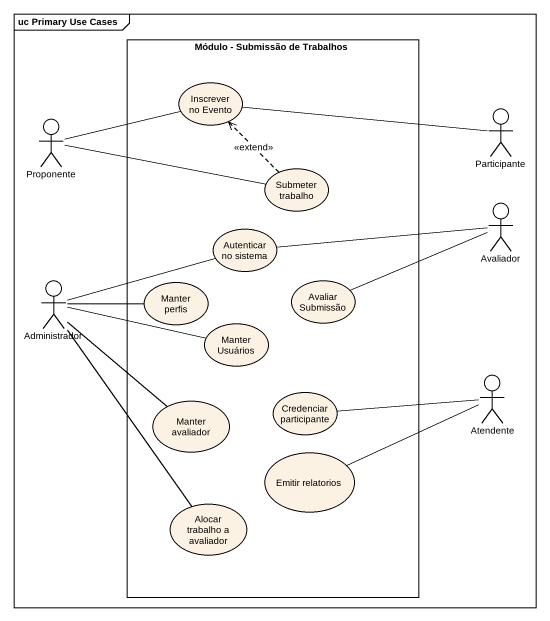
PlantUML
@startuml
mainframe uc Primary Use Cases
rectangle "Módulo - Submissão de Trabalhos" as Módulo_Submissão_de {
  usecase "Inscrever no Evento" as Inscrever_no_Evento
  usecase "Submeter trabalho" as Submeter_trabalho
  usecase "Autenticar no sistema" as Autenticar_no_sistema
  usecase "Manter perfis" as Manter_perfis
  usecase "Avaliar Submissão" as Avaliar_Submissão
  usecase "Manter Usuários" as Manter_Usuários
  usecase "Manter avaliador" as Manter_avaliador
  usecase "Credenciar participante" as Credenciar_participante
  usecase "Emitir relatorios" as Emitir_relatorios
  usecase "Alocar trabalho a avaliador" as Alocar_trabalho_a_avaliador
}
actor Participante
actor Proponente
actor Avaliador
actor Administrador
actor Atendente
Participante -left- Inscrever_no_Evento
Proponente -right- Inscrever_no_Evento
Proponente -right- Submeter_trabalho
Submeter_trabalho .up.> Inscrever_no_Evento : <<extend>>
Avaliador -left- Autenticar_no_sistema
Avaliador -left- Avaliar_Submissão
Administrador -right- Autenticar_no_sistema
Administrador -right- Manter_perfis
Administrador -right- Manter_Usuários
Administrador -- Manter_avaliador
Administrador -- Alocar_trabalho_a_avaliador
Atendente -left- Credenciar_participante
Atendente -left- Emitir_relatorios
@enduml
